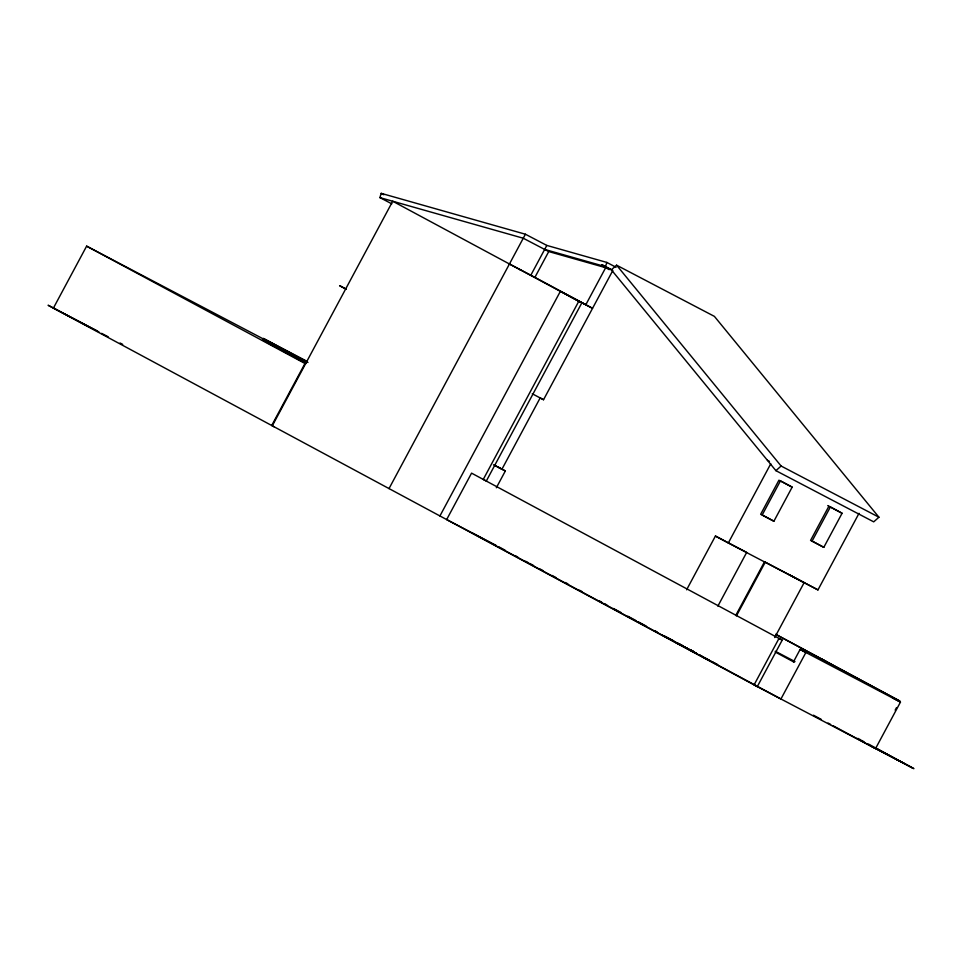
<?xml version="1.0" encoding="UTF-8"?>
<svg xmlns="http://www.w3.org/2000/svg" width="962" height="962" viewBox="0 0 962 962"><rect width="100%" height="100%" fill="white"/><g stroke="black" fill="none" stroke-linecap="round" stroke-linejoin="round"><path stroke-width="1.44" d="M391.811 203.836L379.894 197.607L381.205 193.35L525.408 234.223L546.813 245.418L606.818 262.422L616.077 267.268M606.818 262.422L605.519 266.678L602.008 264.79L601.587 265.56L544.66 249.423M272.955 343.999L86.628 246.14L53.403 308.105L98.966 331.962M305.844 363.299L262.59 340.043L263.432 338.492L307.227 361.411M271.705 425.505L304.93 363.552M389.009 488.612L525.408 234.223M530.832 275.204L546.813 245.418M509.439 264.009L534.908 277.345L548.737 251.563L609.595 268.807L609.174 269.576L601.587 265.56M439.911 515.981L560.341 291.378L585.822 304.714L606.084 266.919L612.806 270.538L543.542 399.723L532.263 393.771M578.775 301.298L483.261 479.425L486.315 481.024L581.83 302.898L392.712 201.238L272.282 425.841L274.002 426.731M494.588 465.295L501.972 469.167L540.175 397.907L543.542 399.723M609.03 269.504L609.451 268.723M496.344 487.758L505.339 470.971L501.972 469.167M686.615 589.79L715.427 536.05L746.68 552.404L717.868 606.144M715.427 536.05L728.306 542.977L770.778 463.756M773.905 521.224L792.171 487.145L780.471 480.844L762.205 514.923L773.905 521.224L760.653 514.285L778.931 480.206L792.171 487.145M735.726 615.476L764.537 561.736L817.965 589.898L859.03 513.311M736.459 615.86L765.271 562.133M828.835 506.325L810.569 540.403L823.809 547.33L842.087 513.263L830.386 506.962L812.108 541.041L823.809 547.33M774.699 637.553L804.208 582.503M492.279 543.386L446.645 519.6L471.56 473.136L782.202 640.139L757.286 686.615L48.1 305.243L97.222 330.964M793.482 661.844L800.119 649.446L900.456 702.116L875.54 748.58L833.32 725.877M895.153 710.172L896.536 707.599M616.594 265.187L611.363 269.817L775.901 470.658L873.712 521.849L878.931 517.219L714.393 316.378L616.594 265.187L781.12 466.029L878.931 517.219M775.901 470.658L781.12 466.029M379.894 197.607L523.256 238.227L548.737 251.563M897.738 760.004L879.521 750.071M871.692 745.839L878.306 749.338M898.135 760.208L897.342 759.8L912.337 767.856M602.008 264.79L606.084 266.919M605.375 266.594L612.193 270.166M381.205 193.35L383.85 194.745M518.771 269.023L521.115 270.25M570.129 296.597L592.544 308.333L534.908 277.345M767.411 460.293L769.456 461.363M827.729 505.579L842.087 513.263M346.176 289.105L339.622 285.678L346.116 289.165M728.306 542.977L817.965 589.898M262.59 340.043L306.385 362.963M493.47 464.766L505.339 470.971M820.778 658.609L825.961 661.327M892.459 697.835L900.456 702.116M775.3 651.274L794.997 661.579M493.073 543.807L496.115 545.394M528.246 562.674L525.613 561.255M662.265 635.185L674.494 641.582M683.91 646.512L677.561 643.193L689.153 649.422M689.922 649.663L693.53 651.539L689.862 649.554M675.144 642.111L678.21 643.71M679.22 644.251L683.297 646.38M684.319 646.909L687.373 648.508M682.311 645.971L685.365 647.57M686.387 648.099L694.54 652.368M702.356 656.745L708.465 659.944M711.531 661.543L717.64 664.742L711.375 661.375M870.382 745.803L905.254 764.056M782.202 640.139L778.979 638.455L754.064 684.92L913.9 768.65L875.155 747.727M101.611 333.345L108.201 336.796M120.07 343.001L122.703 344.384M671.44 639.983L681.902 645.574M684.523 646.981L687.012 648.304M688.251 648.965L696.428 653.342M788.924 574.506L802.669 581.89M263.432 338.492L307.984 362.458M275.601 345.43L283.537 349.699M286.183 351.118L288.828 352.537M296.765 356.806L303.367 360.365M498.605 467.352L500.853 468.566M86.628 246.14L305.627 363.852M775.781 634.343L899.987 701.142L775.817 634.427M800.119 649.446L805.867 652.537L780.94 699.001L472.114 532.936M775.264 652.044L794.203 662.205M857.888 738.371L860.533 739.79M868.47 744.059L871.115 745.478M861.387 740.319L864.008 741.726M813.467 715.199L821.404 719.468M828.029 723.027L830.675 724.446M498.989 546.945L505.11 550.228M515.079 555.591L517.76 557.034M529.629 563.407L533.585 565.536M540.103 569.047L542.808 570.502M552.044 575.468L555.964 577.573M565.127 582.503L567.845 583.814M579.509 590.235L582.118 591.642M599.098 600.769L601.707 602.176M604.328 603.583L606.938 604.99M613.467 608.501L621.308 612.71M627.837 616.221L635.738 620.466M638.371 621.885L646.26 626.13M654.605 630.615L657.25 632.034M665.187 636.303L673.123 640.572M679.737 644.131L682.383 645.55M690.439 650.108L696.404 653.318M708.874 660.028L698.857 654.641L703.402 657.118M704.569 657.755L710.365 660.906"/></g></svg>
